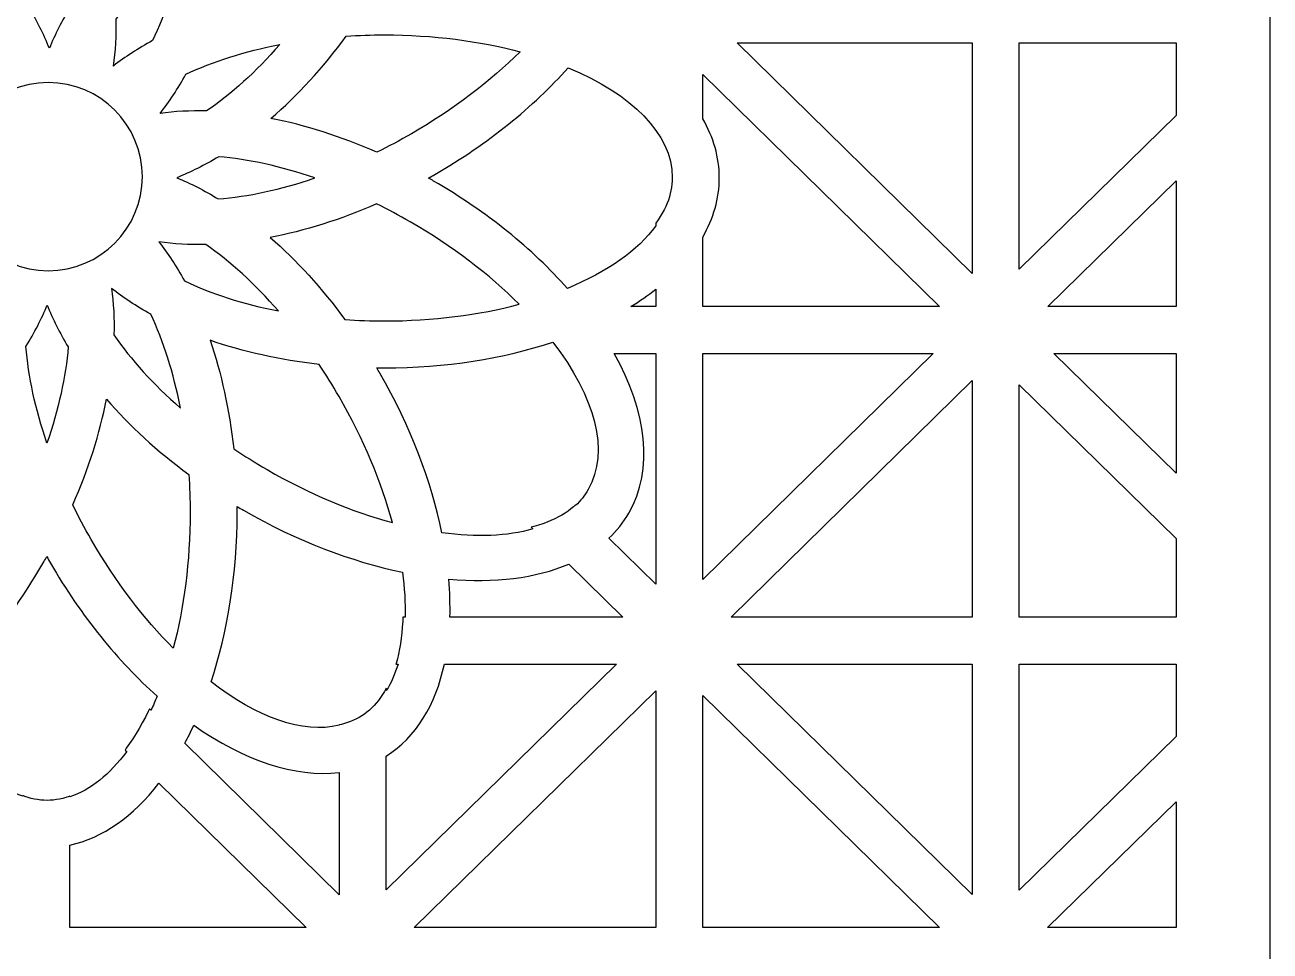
# Model space of a CAD drawing. Header units: centimetres. Extents: x -8.9 to 5.7, y -11.4 to 13.6.
# Drawn here: x 2.401 to 5.679, y -7.062 to -4.622 of the extents above; entities that cross this region are included whole.
import ezdxf

# ---------------------------------------------------------------- set-up
doc = ezdxf.new("R2010")
doc.units = ezdxf.units.CM
doc.header["$MEASUREMENT"] = 0
doc.layers.add('layer 1', color=7, linetype='Continuous')

msp = doc.modelspace()

# ---------------------------------------------------------------- linework, layer by layer
at = {"layer": 'layer 1', "color": 242}
for points, knots in [([(5.67892, 13.6334), (5.67892, 13.6334), (5.67892, 13.37125), (5.67892, 13.37125), (5.67892, 13.37125), (5.67892, 13.37125), (5.67892, 13.19951), (5.67892, 13.19951), (5.67892, 13.19951), (5.67892, 13.19951), (5.67892, 11.94322), (5.67892, 11.94322), (5.67892, 11.94322), (5.67892, 11.94322), (5.67892, 11.77148), (5.67892, 11.77148), (5.67892, 11.77148), (5.67892, 11.77148), (5.67892, 11.73584), (5.67892, 11.73584), (5.67892, 11.73584), (5.67892, 11.73584), (5.67892, 11.5641), (5.67892, 11.5641), (5.67892, 11.5641), (5.67892, 11.5641), (5.67892, 10.30781), (5.67892, 10.30781), (5.67892, 10.30781), (5.67892, 10.30781), (5.67892, 10.13607), (5.67892, 10.13607), (5.67892, 10.13607), (5.67892, 10.13607), (5.67892, 10.10043), (5.67892, 10.10043), (5.67892, 10.10043), (5.67892, 10.10043), (5.67892, 9.92869), (5.67892, 9.92869), (5.67892, 9.92869), (5.67892, 9.92869), (5.67892, 8.6724), (5.67892, 8.6724), (5.67892, 8.6724), (5.67892, 8.6724), (5.67892, 8.50066), (5.67892, 8.50066), (5.67892, 8.50066), (5.67892, 8.50066), (5.67892, 8.46502), (5.67892, 8.46502), (5.67892, 8.46502), (5.67892, 8.46502), (5.67892, 8.29328), (5.67892, 8.29328), (5.67892, 8.29328), (5.67892, 8.29328), (5.67892, 7.03699), (5.67892, 7.03699), (5.67892, 7.03699), (5.67892, 7.03699), (5.67892, 6.86525), (5.67892, 6.86525), (5.67892, 6.86525), (5.67892, 6.86525), (5.67892, 6.82962), (5.67892, 6.82962), (5.67892, 6.82962), (5.67892, 6.82962), (5.67892, 6.65787), (5.67892, 6.65787), (5.67892, 6.65787), (5.67892, 6.65787), (5.67892, 5.40159), (5.67892, 5.40159), (5.67892, 5.40159), (5.67892, 5.40159), (5.67892, 5.22984), (5.67892, 5.22984), (5.67892, 5.22984), (5.67892, 5.22984), (5.67892, 5.19421), (5.67892, 5.19421), (5.67892, 5.19421), (5.67892, 5.19421), (5.67892, 5.02246), (5.67892, 5.02246), (5.67892, 5.02246), (5.67892, 5.02246), (5.67892, 3.76618), (5.67892, 3.76618), (5.67892, 3.76618), (5.67892, 3.76618), (5.67892, 3.59443), (5.67892, 3.59443), (5.67892, 3.59443), (5.67892, 3.59443), (5.67892, 3.5588), (5.67892, 3.5588), (5.67892, 3.5588), (5.67892, 3.5588), (5.67892, 3.38706), (5.67892, 3.38706), (5.67892, 3.38706), (5.67892, 3.38706), (5.67892, 2.13077), (5.67892, 2.13077), (5.67892, 2.13077), (5.67892, 2.13077), (5.67892, 1.95902), (5.67892, 1.95902), (5.67892, 1.95902), (5.67892, 1.95902), (5.67892, 1.92339), (5.67892, 1.92339), (5.67892, 1.92339), (5.67892, 1.92339), (5.67892, 1.75165), (5.67892, 1.75165), (5.67892, 1.75165), (5.67892, 1.75165), (5.67892, 0.49536), (5.67892, 0.49536), (5.67892, 0.49536), (5.67892, 0.49536), (5.67892, 0.32362), (5.67892, 0.32362), (5.67892, 0.32362), (5.67892, 0.32362), (5.67892, 0.28798), (5.67892, 0.28798), (5.67892, 0.28798), (5.67892, 0.28798), (5.67892, 0.11624), (5.67892, 0.11624), (5.67892, 0.11624), (5.67892, 0.11624), (5.67892, -1.14005), (5.67892, -1.14005), (5.67892, -1.14005), (5.67892, -1.14005), (5.67892, -1.31179), (5.67892, -1.31179), (5.67892, -1.31179), (5.67892, -1.31179), (5.67892, -1.34743), (5.67892, -1.34743), (5.67892, -1.34743), (5.67892, -1.34743), (5.67892, -1.51917), (5.67892, -1.51917), (5.67892, -1.51917), (5.67892, -1.51917), (5.67892, -2.77546), (5.67892, -2.77546), (5.67892, -2.77546), (5.67892, -2.77546), (5.67892, -2.9472), (5.67892, -2.9472), (5.67892, -2.9472), (5.67892, -2.9472), (5.67892, -2.98284), (5.67892, -2.98284), (5.67892, -2.98284), (5.67892, -2.98284), (5.67892, -3.15458), (5.67892, -3.15458), (5.67892, -3.15458), (5.67892, -3.15458), (5.67892, -4.41087), (5.67892, -4.41087), (5.67892, -4.41087), (5.67892, -4.41087), (5.67892, -4.58261), (5.67892, -4.58261), (5.67892, -4.58261), (5.67892, -4.58261), (5.67892, -4.61824), (5.67892, -4.61824), (5.67892, -4.61824), (5.67892, -4.61824), (5.67892, -4.78999), (5.67892, -4.78999), (5.67892, -4.78999), (5.67892, -4.78999), (5.67892, -6.04627), (5.67892, -6.04627), (5.67892, -6.04627), (5.67892, -6.04627), (5.67892, -6.21802), (5.67892, -6.21802), (5.67892, -6.21802), (5.67892, -6.21802), (5.67892, -6.25365), (5.67892, -6.25365), (5.67892, -6.25365), (5.67892, -6.25365), (5.67892, -6.4254), (5.67892, -6.4254), (5.67892, -6.4254), (5.67892, -6.4254), (5.67892, -7.68168), (5.67892, -7.68168), (5.67892, -7.68168), (5.67892, -7.68168), (5.67892, -7.85343), (5.67892, -7.85343), (5.67892, -7.85343), (5.67892, -7.85343), (5.67892, -7.88906), (5.67892, -7.88906), (5.67892, -7.88906), (5.67892, -7.88906), (5.67892, -8.06081), (5.67892, -8.06081), (5.67892, -8.06081), (5.67892, -8.06081), (5.67892, -9.31709), (5.67892, -9.31709), (5.67892, -9.31709), (5.67892, -9.31709), (5.67892, -9.48884), (5.67892, -9.48884), (5.67892, -9.48884), (5.67892, -9.48884), (5.67892, -9.52447), (5.67892, -9.52447), (5.67892, -9.52447), (5.67892, -9.52447), (5.67892, -9.69621), (5.67892, -9.69621), (5.67892, -9.69621), (5.67892, -9.69621), (5.67892, -10.9525), (5.67892, -10.9525), (5.67892, -10.9525), (5.67892, -10.9525), (5.67892, -11.12424), (5.67892, -11.12424), (5.67892, -11.12424), (5.67892, -11.12424), (5.67892, -11.37676), (5.67892, -11.37676), (5.67892, -11.37676), (5.67892, -11.37676), (4.44413, -11.37676), (4.44413, -11.37676), (4.44413, -11.37676), (4.44413, -11.37676), (4.26903, -11.37676), (4.26903, -11.37676), (4.26903, -11.37676), (4.26903, -11.37676), (3.96556, -11.37676), (3.96556, -11.37676), (3.96556, -11.37676), (3.96556, -11.37676), (3.79046, -11.37676), (3.79046, -11.37676), (3.79046, -11.37676), (3.79046, -11.37676), (2.77678, -11.37676), (2.77678, -11.37676), (2.77678, -11.37676), (2.77678, -11.37676), (2.60169, -11.37676), (2.60169, -11.37676), (2.60169, -11.37676), (2.60169, -11.37676), (2.29822, -11.37676), (2.29822, -11.37676), (2.29822, -11.37676), (2.29822, -11.37676), (2.12312, -11.37676), (2.12312, -11.37676), (2.12312, -11.37676), (2.12312, -11.37676), (1.10944, -11.37676), (1.10944, -11.37676), (1.10944, -11.37676), (1.10944, -11.37676), (0.93434, -11.37676), (0.93434, -11.37676), (0.93434, -11.37676), (0.93434, -11.37676), (0.63087, -11.37676), (0.63087, -11.37676), (0.63087, -11.37676), (0.63087, -11.37676), (0.45577, -11.37676), (0.45577, -11.37676), (0.45577, -11.37676), (0.45577, -11.37676), (-0.80061, -11.37676), (-0.80061, -11.37676), (-0.80061, -11.37676), (-0.80061, -11.37676), (-0.80061, -11.14541), (-0.80061, -11.14541), (-0.80061, -11.14541), (-0.80061, -11.14541), (-0.80061, -10.97367), (-0.80061, -10.97367), (-0.80061, -10.97367), (-0.80061, -10.97367), (-0.80061, -9.67505), (-0.80061, -9.67505), (-0.80061, -9.67505), (-0.80061, -9.67505), (-0.80061, -9.33826), (-0.80061, -9.33826), (-0.80061, -9.33826), (-0.80061, -9.33826), (-0.80061, -8.03964), (-0.80061, -8.03964), (-0.80061, -8.03964), (-0.80061, -8.03964), (-0.80061, -7.70285), (-0.80061, -7.70285), (-0.80061, -7.70285), (-0.80061, -7.70285), (-0.80061, -6.40423), (-0.80061, -6.40423), (-0.80061, -6.40423), (-0.80061, -6.40423), (-0.80061, -6.06744), (-0.80061, -6.06744), (-0.80061, -6.06744), (-0.80061, -6.06744), (-0.80061, -4.76882), (-0.80061, -4.76882), (-0.80061, -4.76882), (-0.80061, -4.76882), (-0.80061, -4.43203), (-0.80061, -4.43203), (-0.80061, -4.43203), (-0.80061, -4.43203), (-0.80061, -3.13341), (-0.80061, -3.13341), (-0.80061, -3.13341), (-0.80061, -3.13341), (-0.80061, -2.79663), (-0.80061, -2.79663), (-0.80061, -2.79663), (-0.80061, -2.79663), (-0.80061, -1.498), (-0.80061, -1.498), (-0.80061, -1.498), (-0.80061, -1.498), (-0.80061, -1.16122), (-0.80061, -1.16122), (-0.80061, -1.16122), (-0.80061, -1.16122), (-0.80061, 0.13741), (-0.80061, 0.13741), (-0.80061, 0.13741), (-0.80061, 0.13741), (-0.80061, 0.47419), (-0.80061, 0.47419), (-0.80061, 0.47419), (-0.80061, 0.47419), (-0.80061, 1.77282), (-0.80061, 1.77282), (-0.80061, 1.77282), (-0.80061, 1.77282), (-0.80061, 2.1096), (-0.80061, 2.1096), (-0.80061, 2.1096), (-0.80061, 2.1096), (-0.80061, 3.40822), (-0.80061, 3.40822), (-0.80061, 3.40822), (-0.80061, 3.40822), (-0.80061, 3.74501), (-0.80061, 3.74501), (-0.80061, 3.74501), (-0.80061, 3.74501), (-0.80061, 5.04363), (-0.80061, 5.04363), (-0.80061, 5.04363), (-0.80061, 5.04363), (-0.80061, 5.38042), (-0.80061, 5.38042), (-0.80061, 5.38042), (-0.80061, 5.38042), (-0.80061, 6.67904), (-0.80061, 6.67904), (-0.80061, 6.67904), (-0.80061, 6.67904), (-0.80061, 7.01583), (-0.80061, 7.01583), (-0.80061, 7.01583), (-0.80061, 7.01583), (-0.80061, 8.31445), (-0.80061, 8.31445), (-0.80061, 8.31445), (-0.80061, 8.31445), (-0.80061, 8.65124), (-0.80061, 8.65124), (-0.80061, 8.65124), (-0.80061, 8.65124), (-0.80061, 9.94986), (-0.80061, 9.94986), (-0.80061, 9.94986), (-0.80061, 9.94986), (-0.80061, 10.28664), (-0.80061, 10.28664), (-0.80061, 10.28664), (-0.80061, 10.28664), (-0.80061, 11.58527), (-0.80061, 11.58527), (-0.80061, 11.58527), (-0.80061, 11.58527), (-0.80061, 11.92205), (-0.80061, 11.92205), (-0.80061, 11.92205), (-0.80061, 11.92205), (-0.80061, 13.22068), (-0.80061, 13.22068), (-0.80061, 13.22068), (-0.80061, 13.22068), (-0.80061, 13.39242), (-0.80061, 13.39242), (-0.80061, 13.39242), (-0.80061, 13.39242), (-0.80061, 13.6334), (-0.80061, 13.6334), (-0.80061, 13.6334), (-0.80061, 13.6334), (0.44595, 13.6334), (0.44595, 13.6334), (0.44595, 13.6334), (0.44595, 13.6334), (0.62105, 13.6334), (0.62105, 13.6334), (0.62105, 13.6334), (0.62105, 13.6334), (0.94416, 13.6334), (0.94416, 13.6334), (0.94416, 13.6334), (0.94416, 13.6334), (1.11926, 13.6334), (1.11926, 13.6334), (1.11926, 13.6334), (1.11926, 13.6334), (2.1133, 13.6334), (2.1133, 13.6334), (2.1133, 13.6334), (2.1133, 13.6334), (2.2884, 13.6334), (2.2884, 13.6334), (2.2884, 13.6334), (2.2884, 13.6334), (2.6115, 13.6334), (2.6115, 13.6334), (2.6115, 13.6334), (2.6115, 13.6334), (2.7866, 13.6334), (2.7866, 13.6334), (2.7866, 13.6334), (2.7866, 13.6334), (3.78064, 13.6334), (3.78064, 13.6334), (3.78064, 13.6334), (3.78064, 13.6334), (3.95574, 13.6334), (3.95574, 13.6334), (3.95574, 13.6334), (3.95574, 13.6334), (4.27885, 13.6334), (4.27885, 13.6334), (4.27885, 13.6334), (4.27885, 13.6334), (4.45395, 13.6334), (4.45395, 13.6334), (4.45395, 13.6334), (4.45395, 13.6334), (5.67892, 13.6334), (5.67892, 13.6334)], [0, 0, 0, 0, 0.0082645, 0.0082645, 0.0082645, 0.0082645, 0.0165289, 0.0165289, 0.0165289, 0.0165289, 0.0247934, 0.0247934, 0.0247934, 0.0247934, 0.0330579, 0.0330579, 0.0330579, 0.0330579, 0.0413223, 0.0413223, 0.0413223, 0.0413223, 0.0495868, 0.0495868, 0.0495868, 0.0495868, 0.0578512, 0.0578512, 0.0578512, 0.0578512, 0.0661157, 0.0661157, 0.0661157, 0.0661157, 0.0743802, 0.0743802, 0.0743802, 0.0743802, 0.0826446, 0.0826446, 0.0826446, 0.0826446, 0.0909091, 0.0909091, 0.0909091, 0.0909091, 0.0991736, 0.0991736, 0.0991736, 0.0991736, 0.107438, 0.107438, 0.107438, 0.107438, 0.1157025, 0.1157025, 0.1157025, 0.1157025, 0.1239669, 0.1239669, 0.1239669, 0.1239669, 0.1322314, 0.1322314, 0.1322314, 0.1322314, 0.1404959, 0.1404959, 0.1404959, 0.1404959, 0.1487603, 0.1487603, 0.1487603, 0.1487603, 0.1570248, 0.1570248, 0.1570248, 0.1570248, 0.1652893, 0.1652893, 0.1652893, 0.1652893, 0.1735537, 0.1735537, 0.1735537, 0.1735537, 0.1818182, 0.1818182, 0.1818182, 0.1818182, 0.1900826, 0.1900826, 0.1900826, 0.1900826, 0.1983471, 0.1983471, 0.1983471, 0.1983471, 0.2066116, 0.2066116, 0.2066116, 0.2066116, 0.214876, 0.214876, 0.214876, 0.214876, 0.2231405, 0.2231405, 0.2231405, 0.2231405, 0.231405, 0.231405, 0.231405, 0.231405, 0.2396694, 0.2396694, 0.2396694, 0.2396694, 0.2479339, 0.2479339, 0.2479339, 0.2479339, 0.2561983, 0.2561983, 0.2561983, 0.2561983, 0.2644628, 0.2644628, 0.2644628, 0.2644628, 0.2727273, 0.2727273, 0.2727273, 0.2727273, 0.2809917, 0.2809917, 0.2809917, 0.2809917, 0.2892562, 0.2892562, 0.2892562, 0.2892562, 0.2975207, 0.2975207, 0.2975207, 0.2975207, 0.3057851, 0.3057851, 0.3057851, 0.3057851, 0.3140496, 0.3140496, 0.3140496, 0.3140496, 0.322314, 0.322314, 0.322314, 0.322314, 0.3305785, 0.3305785, 0.3305785, 0.3305785, 0.338843, 0.338843, 0.338843, 0.338843, 0.3471074, 0.3471074, 0.3471074, 0.3471074, 0.3553719, 0.3553719, 0.3553719, 0.3553719, 0.3636364, 0.3636364, 0.3636364, 0.3636364, 0.3719008, 0.3719008, 0.3719008, 0.3719008, 0.3801653, 0.3801653, 0.3801653, 0.3801653, 0.3884298, 0.3884298, 0.3884298, 0.3884298, 0.3966942, 0.3966942, 0.3966942, 0.3966942, 0.4049587, 0.4049587, 0.4049587, 0.4049587, 0.4132231, 0.4132231, 0.4132231, 0.4132231, 0.4214876, 0.4214876, 0.4214876, 0.4214876, 0.4297521, 0.4297521, 0.4297521, 0.4297521, 0.4380165, 0.4380165, 0.4380165, 0.4380165, 0.446281, 0.446281, 0.446281, 0.446281, 0.4545455, 0.4545455, 0.4545455, 0.4545455, 0.4628099, 0.4628099, 0.4628099, 0.4628099, 0.4710744, 0.4710744, 0.4710744, 0.4710744, 0.4793388, 0.4793388, 0.4793388, 0.4793388, 0.4876033, 0.4876033, 0.4876033, 0.4876033, 0.4958678, 0.4958678, 0.4958678, 0.4958678, 0.5041322, 0.5041322, 0.5041322, 0.5041322, 0.5123967, 0.5123967, 0.5123967, 0.5123967, 0.5206612, 0.5206612, 0.5206612, 0.5206612, 0.5289256, 0.5289256, 0.5289256, 0.5289256, 0.5371901, 0.5371901, 0.5371901, 0.5371901, 0.5454545, 0.5454545, 0.5454545, 0.5454545, 0.553719, 0.553719, 0.553719, 0.553719, 0.5619835, 0.5619835, 0.5619835, 0.5619835, 0.5702479, 0.5702479, 0.5702479, 0.5702479, 0.5785124, 0.5785124, 0.5785124, 0.5785124, 0.5867769, 0.5867769, 0.5867769, 0.5867769, 0.5950413, 0.5950413, 0.5950413, 0.5950413, 0.6033058, 0.6033058, 0.6033058, 0.6033058, 0.6115702, 0.6115702, 0.6115702, 0.6115702, 0.6198347, 0.6198347, 0.6198347, 0.6198347, 0.6280992, 0.6280992, 0.6280992, 0.6280992, 0.6363636, 0.6363636, 0.6363636, 0.6363636, 0.6446281, 0.6446281, 0.6446281, 0.6446281, 0.6528926, 0.6528926, 0.6528926, 0.6528926, 0.661157, 0.661157, 0.661157, 0.661157, 0.6694215, 0.6694215, 0.6694215, 0.6694215, 0.677686, 0.677686, 0.677686, 0.677686, 0.6859504, 0.6859504, 0.6859504, 0.6859504, 0.6942149, 0.6942149, 0.6942149, 0.6942149, 0.7024793, 0.7024793, 0.7024793, 0.7024793, 0.7107438, 0.7107438, 0.7107438, 0.7107438, 0.7190083, 0.7190083, 0.7190083, 0.7190083, 0.7272727, 0.7272727, 0.7272727, 0.7272727, 0.7355372, 0.7355372, 0.7355372, 0.7355372, 0.7438017, 0.7438017, 0.7438017, 0.7438017, 0.7520661, 0.7520661, 0.7520661, 0.7520661, 0.7603306, 0.7603306, 0.7603306, 0.7603306, 0.768595, 0.768595, 0.768595, 0.768595, 0.7768595, 0.7768595, 0.7768595, 0.7768595, 0.785124, 0.785124, 0.785124, 0.785124, 0.7933884, 0.7933884, 0.7933884, 0.7933884, 0.8016529, 0.8016529, 0.8016529, 0.8016529, 0.8099174, 0.8099174, 0.8099174, 0.8099174, 0.8181818, 0.8181818, 0.8181818, 0.8181818, 0.8264463, 0.8264463, 0.8264463, 0.8264463, 0.8347107, 0.8347107, 0.8347107, 0.8347107, 0.8429752, 0.8429752, 0.8429752, 0.8429752, 0.8512397, 0.8512397, 0.8512397, 0.8512397, 0.8595041, 0.8595041, 0.8595041, 0.8595041, 0.8677686, 0.8677686, 0.8677686, 0.8677686, 0.8760331, 0.8760331, 0.8760331, 0.8760331, 0.8842975, 0.8842975, 0.8842975, 0.8842975, 0.892562, 0.892562, 0.892562, 0.892562, 0.9008264, 0.9008264, 0.9008264, 0.9008264, 0.9090909, 0.9090909, 0.9090909, 0.9090909, 0.9173554, 0.9173554, 0.9173554, 0.9173554, 0.9256198, 0.9256198, 0.9256198, 0.9256198, 0.9338843, 0.9338843, 0.9338843, 0.9338843, 0.9421488, 0.9421488, 0.9421488, 0.9421488, 0.9504132, 0.9504132, 0.9504132, 0.9504132, 0.9586777, 0.9586777, 0.9586777, 0.9586777, 0.9669421, 0.9669421, 0.9669421, 0.9669421, 0.9752066, 0.9752066, 0.9752066, 0.9752066, 0.9834711, 0.9834711, 0.9834711, 0.9834711, 1, 1, 1, 1]), ([(2.40985, -4.57342), (2.43217, -4.61041), (2.45073, -4.6474), (2.46518, -4.68393), (2.46518, -4.68393), (2.47989, -4.64776), (2.49858, -4.61116), (2.52097, -4.57459), (2.52097, -4.57459), (2.51495, -4.49636), (2.49648, -4.41007), (2.46581, -4.32042), (2.46581, -4.32042), (2.43504, -4.40955), (2.4163, -4.49542), (2.40985, -4.57342)], [0, 0, 0, 0, 0.2, 0.2, 0.2, 0.2, 0.4, 0.4, 0.4, 0.4, 0.6, 0.6, 0.6, 0.6, 1, 1, 1, 1]), ([(2.64117, -4.60729), (2.64201, -4.65046), (2.63959, -4.69176), (2.63384, -4.7306), (2.63384, -4.7306), (2.66467, -4.70663), (2.69916, -4.68429), (2.73684, -4.66382), (2.73684, -4.66382), (2.77073, -4.59307), (2.79788, -4.50912), (2.81613, -4.41616), (2.81613, -4.41616), (2.74492, -4.47797), (2.68575, -4.54296), (2.64117, -4.60729)], [0, 0, 0, 0, 0.2, 0.2, 0.2, 0.2, 0.4, 0.4, 0.4, 0.4, 0.6, 0.6, 0.6, 0.6, 1, 1, 1, 1]), ([(3.04857, -4.86856), (3.13838, -4.88631), (3.23247, -4.91602), (3.327, -4.95763), (3.327, -4.95763), (3.35744, -4.94271), (3.38793, -4.92647), (3.41832, -4.90892), (3.41832, -4.90892), (3.5296, -4.84467), (3.62645, -4.77039), (3.70429, -4.69309), (3.70429, -4.69309), (3.59777, -4.66473), (3.47605, -4.64864), (3.34678, -4.64864), (3.34678, -4.64864), (3.3129, -4.64864), (3.27955, -4.64977), (3.24684, -4.65191), (3.24684, -4.65191), (3.18524, -4.7355), (3.11802, -4.80837), (3.04857, -4.86856)], [0, 0, 0, 0, 0.1428571, 0.1428571, 0.1428571, 0.1428571, 0.2857143, 0.2857143, 0.2857143, 0.2857143, 0.4285714, 0.4285714, 0.4285714, 0.4285714, 0.5714286, 0.5714286, 0.5714286, 0.5714286, 0.7142857, 0.7142857, 0.7142857, 0.7142857, 1, 1, 1, 1]), ([(2.75649, -4.85544), (2.7952, -4.85009), (2.83627, -4.84795), (2.87918, -4.84906), (2.87918, -4.84906), (2.9439, -4.80475), (3.00936, -4.74561), (3.07166, -4.67423), (3.07166, -4.67423), (2.97907, -4.69215), (2.89533, -4.71886), (2.82456, -4.75228), (2.82456, -4.75228), (2.80369, -4.79012), (2.78091, -4.82466), (2.75649, -4.85544)], [0, 0, 0, 0, 0.2, 0.2, 0.2, 0.2, 0.4, 0.4, 0.4, 0.4, 0.6, 0.6, 0.6, 0.6, 1, 1, 1, 1]), ([(4.89482, -5.27719), (4.89482, -5.27719), (4.89482, -4.66997), (4.89482, -4.66997), (4.89482, -4.66997), (4.89482, -4.66997), (4.27575, -4.66997), (4.27575, -4.66997), (4.27575, -4.66997), (4.27575, -4.66997), (4.89482, -5.27719), (4.89482, -5.27719)], [0, 0, 0, 0, 0.25, 0.25, 0.25, 0.25, 0.5, 0.5, 0.5, 0.5, 1, 1, 1, 1]), ([(5.01863, -4.66997), (5.01863, -4.66997), (5.01863, -5.26589), (5.01863, -5.26589), (5.01863, -5.26589), (5.01863, -5.26589), (5.4313, -4.86113), (5.4313, -4.86113), (5.4313, -4.86113), (5.4313, -4.86113), (5.4313, -4.66997), (5.4313, -4.66997), (5.4313, -4.66997), (5.4313, -4.66997), (5.01863, -4.66997), (5.01863, -4.66997)], [0, 0, 0, 0, 0.2, 0.2, 0.2, 0.2, 0.4, 0.4, 0.4, 0.4, 0.6, 0.6, 0.6, 0.6, 1, 1, 1, 1]), ([(3.46314, -5.02587), (3.46772, -5.02845), (3.4723, -5.03103), (3.47687, -5.03367), (3.47687, -5.03367), (3.61781, -5.11504), (3.73729, -5.21293), (3.82882, -5.31616), (3.82882, -5.31616), (3.93383, -5.27315), (4.01514, -5.21638), (4.06158, -5.15141), (4.06158, -5.15141), (4.06158, -5.15141), (4.06158, -5.14439), (4.06158, -5.14439), (4.06158, -5.14439), (4.06158, -5.14439), (4.06772, -5.13572), (4.06772, -5.13572), (4.06772, -5.13572), (4.06772, -5.13572), (4.07352, -5.12681), (4.07352, -5.12681), (4.07352, -5.12681), (4.07352, -5.12681), (4.07879, -5.11798), (4.07879, -5.11798), (4.07879, -5.11798), (4.07879, -5.11798), (4.08353, -5.10923), (4.08353, -5.10923), (4.08353, -5.10923), (4.08353, -5.10923), (4.08776, -5.10057), (4.08776, -5.10057), (4.08776, -5.10057), (4.08776, -5.10057), (4.09148, -5.092), (4.09148, -5.092), (4.09148, -5.092), (4.09148, -5.092), (4.09473, -5.08353), (4.09473, -5.08353), (4.09473, -5.08353), (4.09473, -5.08353), (4.09751, -5.07512), (4.09751, -5.07512), (4.09751, -5.07512), (4.09751, -5.07512), (4.09983, -5.06679), (4.09983, -5.06679), (4.09983, -5.06679), (4.09983, -5.06679), (4.10172, -5.0585), (4.10172, -5.0585), (4.10172, -5.0585), (4.10172, -5.0585), (4.10318, -5.05025), (4.10318, -5.05025), (4.10318, -5.05025), (4.10318, -5.05025), (4.10422, -5.04199), (4.10422, -5.04199), (4.10422, -5.04199), (4.10422, -5.04199), (4.10485, -5.0337), (4.10485, -5.0337), (4.10485, -5.0337), (4.10485, -5.0337), (4.10506, -5.02535), (4.10506, -5.02535), (4.10506, -5.02535), (4.10506, -5.02535), (4.10505, -5.02502), (4.10505, -5.02502), (4.10505, -5.02502), (4.10505, -5.02502), (4.10509, -5.02454), (4.10509, -5.02454), (4.10509, -5.02454), (4.10459, -4.90823), (3.99793, -4.80428), (3.83069, -4.73534), (3.83069, -4.73534), (3.73936, -4.83794), (3.62039, -4.93522), (3.48023, -5.01615), (3.48023, -5.01615), (3.47454, -5.01943), (3.46884, -5.02267), (3.46314, -5.02587)], [0, 0, 0, 0, 0.0416667, 0.0416667, 0.0416667, 0.0416667, 0.0833333, 0.0833333, 0.0833333, 0.0833333, 0.125, 0.125, 0.125, 0.125, 0.1666667, 0.1666667, 0.1666667, 0.1666667, 0.2083333, 0.2083333, 0.2083333, 0.2083333, 0.25, 0.25, 0.25, 0.25, 0.2916667, 0.2916667, 0.2916667, 0.2916667, 0.3333333, 0.3333333, 0.3333333, 0.3333333, 0.375, 0.375, 0.375, 0.375, 0.4166667, 0.4166667, 0.4166667, 0.4166667, 0.4583333, 0.4583333, 0.4583333, 0.4583333, 0.5, 0.5, 0.5, 0.5, 0.5416667, 0.5416667, 0.5416667, 0.5416667, 0.5833333, 0.5833333, 0.5833333, 0.5833333, 0.625, 0.625, 0.625, 0.625, 0.6666667, 0.6666667, 0.6666667, 0.6666667, 0.7083333, 0.7083333, 0.7083333, 0.7083333, 0.75, 0.75, 0.75, 0.75, 0.7916667, 0.7916667, 0.7916667, 0.7916667, 0.8333333, 0.8333333, 0.8333333, 0.8333333, 0.875, 0.875, 0.875, 0.875, 0.9166667, 0.9166667, 0.9166667, 0.9166667, 1, 1, 1, 1]), ([(4.22892, -5.02536), (4.22892, -5.0797), (4.21363, -5.13201), (4.18539, -5.181), (4.18539, -5.181), (4.18539, -5.181), (4.18539, -5.36405), (4.18539, -5.36405), (4.18539, -5.36405), (4.18539, -5.36405), (4.80828, -5.36405), (4.80828, -5.36405), (4.80828, -5.36405), (4.80828, -5.36405), (4.18539, -4.75309), (4.18539, -4.75309), (4.18539, -4.75309), (4.18539, -4.75309), (4.18539, -4.86971), (4.18539, -4.86971), (4.18539, -4.86971), (4.21363, -4.9187), (4.22892, -4.97102), (4.22892, -5.02536)], [0, 0, 0, 0, 0.1428571, 0.1428571, 0.1428571, 0.1428571, 0.2857143, 0.2857143, 0.2857143, 0.2857143, 0.4285714, 0.4285714, 0.4285714, 0.4285714, 0.5714286, 0.5714286, 0.5714286, 0.5714286, 0.7142857, 0.7142857, 0.7142857, 0.7142857, 1, 1, 1, 1]), ([(2.71009, -5.022), (2.71009, -5.15882), (2.59913, -5.26978), (2.46232, -5.26978), (2.46232, -5.26978), (2.3255, -5.26978), (2.21454, -5.15882), (2.21454, -5.022), (2.21454, -5.022), (2.21454, -4.88519), (2.3255, -4.77423), (2.46232, -4.77423), (2.46232, -4.77423), (2.59913, -4.77423), (2.71009, -4.88519), (2.71009, -5.022)], [0, 0, 0, 0, 0.2, 0.2, 0.2, 0.2, 0.4, 0.4, 0.4, 0.4, 0.6, 0.6, 0.6, 0.6, 1, 1, 1, 1]), ([(2.91091, -4.9695), (2.98891, -4.97596), (3.07478, -4.99472), (3.1639, -5.02549), (3.1639, -5.02549), (3.07426, -5.05615), (2.98798, -5.07463), (2.90977, -5.08064), (2.90977, -5.08064), (2.87317, -5.05823), (2.83654, -5.03955), (2.80034, -5.02483), (2.80034, -5.02483), (2.83689, -5.01038), (2.8739, -4.99184), (2.91091, -4.9695)], [0, 0, 0, 0, 0.2, 0.2, 0.2, 0.2, 0.4, 0.4, 0.4, 0.4, 0.6, 0.6, 0.6, 0.6, 1, 1, 1, 1]), ([(5.4313, -5.03287), (5.4313, -5.03287), (5.09365, -5.36405), (5.09365, -5.36405), (5.09365, -5.36405), (5.09365, -5.36405), (5.4313, -5.36405), (5.4313, -5.36405), (5.4313, -5.36405), (5.4313, -5.36405), (5.4313, -5.03287), (5.4313, -5.03287)], [0, 0, 0, 0, 0.25, 0.25, 0.25, 0.25, 0.5, 0.5, 0.5, 0.5, 1, 1, 1, 1]), ([(3.32682, -5.09376), (3.3562, -5.10825), (3.38564, -5.12396), (3.41497, -5.14089), (3.41497, -5.14089), (3.52692, -5.20553), (3.62428, -5.28032), (3.70235, -5.35813), (3.70235, -5.35813), (3.59629, -5.38617), (3.47528, -5.40208), (3.34678, -5.40208), (3.34678, -5.40208), (3.31169, -5.40208), (3.27716, -5.40089), (3.24334, -5.39859), (3.24334, -5.39859), (3.18229, -5.3153), (3.11566, -5.24253), (3.04675, -5.18225), (3.04675, -5.18225), (3.13701, -5.16485), (3.23167, -5.13535), (3.32682, -5.09376)], [0, 0, 0, 0, 0.1428571, 0.1428571, 0.1428571, 0.1428571, 0.2857143, 0.2857143, 0.2857143, 0.2857143, 0.4285714, 0.4285714, 0.4285714, 0.4285714, 0.5714286, 0.5714286, 0.5714286, 0.5714286, 0.7142857, 0.7142857, 0.7142857, 0.7142857, 1, 1, 1, 1]), ([(2.87705, -5.20082), (2.94138, -5.24542), (3.00636, -5.3046), (3.06817, -5.37581), (3.06817, -5.37581), (2.97522, -5.35755), (2.89126, -5.33043), (2.82052, -5.29654), (2.82052, -5.29654), (2.80002, -5.25882), (2.77763, -5.22431), (2.75364, -5.19346), (2.75364, -5.19346), (2.79251, -5.19922), (2.83384, -5.20167), (2.87705, -5.20082)], [0, 0, 0, 0, 0.2, 0.2, 0.2, 0.2, 0.4, 0.4, 0.4, 0.4, 0.6, 0.6, 0.6, 0.6, 1, 1, 1, 1]), ([(2.8101, -5.63136), (2.73871, -5.56905), (2.67956, -5.50355), (2.63523, -5.43881), (2.63523, -5.43881), (2.63634, -5.39595), (2.63423, -5.35492), (2.62889, -5.31625), (2.62889, -5.31625), (2.65968, -5.34067), (2.69426, -5.36344), (2.73211, -5.38431), (2.73211, -5.38431), (2.76551, -5.45508), (2.79219, -5.53881), (2.8101, -5.63136)], [0, 0, 0, 0, 0.2, 0.2, 0.2, 0.2, 0.4, 0.4, 0.4, 0.4, 0.6, 0.6, 0.6, 0.6, 1, 1, 1, 1]), ([(4.06158, -5.31866), (4.04133, -5.33452), (4.01947, -5.34967), (3.99616, -5.36405), (3.99616, -5.36405), (3.99616, -5.36405), (4.06158, -5.36405), (4.06158, -5.36405), (4.06158, -5.36405), (4.06158, -5.36405), (4.06158, -5.31866), (4.06158, -5.31866)], [0, 0, 0, 0, 0.25, 0.25, 0.25, 0.25, 0.5, 0.5, 0.5, 0.5, 1, 1, 1, 1]), ([(2.51479, -5.47059), (2.49246, -5.4336), (2.4739, -5.3966), (2.45945, -5.36007), (2.45945, -5.36007), (2.44474, -5.39624), (2.42605, -5.43284), (2.40366, -5.46941), (2.40366, -5.46941), (2.40968, -5.54764), (2.42815, -5.63394), (2.45883, -5.72359), (2.45883, -5.72359), (2.48959, -5.63446), (2.50834, -5.54859), (2.51479, -5.47059)], [0, 0, 0, 0, 0.2, 0.2, 0.2, 0.2, 0.4, 0.4, 0.4, 0.4, 0.6, 0.6, 0.6, 0.6, 1, 1, 1, 1]), ([(3.36815, -5.93312), (3.26228, -5.90437), (3.14953, -5.85764), (3.03825, -5.79339), (3.03825, -5.79339), (3.00786, -5.77584), (2.97858, -5.75754), (2.95043, -5.73864), (2.95043, -5.73864), (2.9392, -5.636), (2.91787, -5.53968), (2.88834, -5.45303), (2.88834, -5.45303), (2.97521, -5.48308), (3.07193, -5.50485), (3.17512, -5.5164), (3.17512, -5.5164), (3.19332, -5.54365), (3.21096, -5.57196), (3.22789, -5.60129), (3.22789, -5.60129), (3.29253, -5.71325), (3.33945, -5.8267), (3.36815, -5.93312)], [0, 0, 0, 0, 0.1428571, 0.1428571, 0.1428571, 0.1428571, 0.2857143, 0.2857143, 0.2857143, 0.2857143, 0.4285714, 0.4285714, 0.4285714, 0.4285714, 0.5714286, 0.5714286, 0.5714286, 0.5714286, 0.7142857, 0.7142857, 0.7142857, 0.7142857, 1, 1, 1, 1]), ([(3.7907, -5.45793), (3.6603, -5.50112), (3.50863, -5.52589), (3.34678, -5.52589), (3.34678, -5.52589), (3.34021, -5.52589), (3.33366, -5.52584), (3.32712, -5.52576), (3.32712, -5.52576), (3.32979, -5.53029), (3.33247, -5.53481), (3.33512, -5.53939), (3.33512, -5.53939), (3.41648, -5.68032), (3.47101, -5.82484), (3.49867, -5.96), (3.49867, -5.96), (3.58967, -5.97235), (3.67173, -5.96913), (3.73826, -5.94993), (3.73826, -5.94993), (3.73826, -5.94993), (3.73379, -5.94555), (3.73379, -5.94555), (3.73379, -5.94555), (3.73379, -5.94555), (3.74077, -5.94371), (3.74077, -5.94371), (3.74077, -5.94371), (3.74077, -5.94371), (3.75277, -5.94012), (3.75277, -5.94012), (3.75277, -5.94012), (3.75277, -5.94012), (3.76428, -5.93627), (3.76428, -5.93627), (3.76428, -5.93627), (3.76428, -5.93627), (3.77528, -5.93215), (3.77528, -5.93215), (3.77528, -5.93215), (3.77528, -5.93215), (3.78578, -5.92779), (3.78578, -5.92779), (3.78578, -5.92779), (3.78578, -5.92779), (3.79577, -5.92319), (3.79577, -5.92319), (3.79577, -5.92319), (3.79577, -5.92319), (3.80526, -5.91837), (3.80526, -5.91837), (3.80526, -5.91837), (3.80526, -5.91837), (3.81423, -5.91336), (3.81423, -5.91336), (3.81423, -5.91336), (3.81423, -5.91336), (3.82271, -5.90815), (3.82271, -5.90815), (3.82271, -5.90815), (3.82271, -5.90815), (3.8307, -5.90276), (3.8307, -5.90276), (3.8307, -5.90276), (3.8307, -5.90276), (3.83822, -5.89721), (3.83822, -5.89721), (3.83822, -5.89721), (3.83822, -5.89721), (3.84526, -5.89149), (3.84526, -5.89149), (3.84526, -5.89149), (3.84526, -5.89149), (3.84972, -5.88752), (3.84972, -5.88752), (3.84972, -5.88752), (3.84972, -5.88752), (3.85053, -5.88831), (3.85053, -5.88831), (3.85053, -5.88831), (3.86338, -5.87581), (3.87438, -5.86182), (3.88333, -5.8463), (3.88333, -5.8463), (3.94165, -5.74529), (3.90131, -5.60159), (3.7907, -5.45793)], [0, 0, 0, 0, 0.0434783, 0.0434783, 0.0434783, 0.0434783, 0.0869565, 0.0869565, 0.0869565, 0.0869565, 0.1304348, 0.1304348, 0.1304348, 0.1304348, 0.173913, 0.173913, 0.173913, 0.173913, 0.2173913, 0.2173913, 0.2173913, 0.2173913, 0.2608696, 0.2608696, 0.2608696, 0.2608696, 0.3043478, 0.3043478, 0.3043478, 0.3043478, 0.3478261, 0.3478261, 0.3478261, 0.3478261, 0.3913043, 0.3913043, 0.3913043, 0.3913043, 0.4347826, 0.4347826, 0.4347826, 0.4347826, 0.4782609, 0.4782609, 0.4782609, 0.4782609, 0.5217391, 0.5217391, 0.5217391, 0.5217391, 0.5652174, 0.5652174, 0.5652174, 0.5652174, 0.6086957, 0.6086957, 0.6086957, 0.6086957, 0.6521739, 0.6521739, 0.6521739, 0.6521739, 0.6956522, 0.6956522, 0.6956522, 0.6956522, 0.7391304, 0.7391304, 0.7391304, 0.7391304, 0.7826087, 0.7826087, 0.7826087, 0.7826087, 0.826087, 0.826087, 0.826087, 0.826087, 0.8695652, 0.8695652, 0.8695652, 0.8695652, 0.9130435, 0.9130435, 0.9130435, 0.9130435, 1, 1, 1, 1]), ([(3.95253, -5.48787), (4.03808, -5.64095), (4.05742, -5.7924), (3.99056, -5.90821), (3.99056, -5.90821), (3.97634, -5.93283), (3.95877, -5.95486), (3.93825, -5.97435), (3.93825, -5.97435), (3.93825, -5.97435), (4.06158, -6.09532), (4.06158, -6.09532), (4.06158, -6.09532), (4.06158, -6.09532), (4.06158, -5.48787), (4.06158, -5.48787), (4.06158, -5.48787), (4.06158, -5.48787), (3.95253, -5.48787), (3.95253, -5.48787)], [0, 0, 0, 0, 0.1666667, 0.1666667, 0.1666667, 0.1666667, 0.3333333, 0.3333333, 0.3333333, 0.3333333, 0.5, 0.5, 0.5, 0.5, 0.6666667, 0.6666667, 0.6666667, 0.6666667, 1, 1, 1, 1]), ([(4.18539, -5.48787), (4.18539, -5.48787), (4.18539, -6.08317), (4.18539, -6.08317), (4.18539, -6.08317), (4.18539, -6.08317), (4.79232, -5.48787), (4.79232, -5.48787), (4.79232, -5.48787), (4.79232, -5.48787), (4.18539, -5.48787), (4.18539, -5.48787)], [0, 0, 0, 0, 0.25, 0.25, 0.25, 0.25, 0.5, 0.5, 0.5, 0.5, 1, 1, 1, 1]), ([(5.4313, -5.48787), (5.4313, -5.48787), (5.10961, -5.48787), (5.10961, -5.48787), (5.10961, -5.48787), (5.10961, -5.48787), (5.4313, -5.80339), (5.4313, -5.80339), (5.4313, -5.80339), (5.4313, -5.80339), (5.4313, -5.48787), (5.4313, -5.48787)], [0, 0, 0, 0, 0.25, 0.25, 0.25, 0.25, 0.5, 0.5, 0.5, 0.5, 1, 1, 1, 1]), ([(4.89482, -6.18195), (4.89482, -6.18195), (4.89482, -5.55907), (4.89482, -5.55907), (4.89482, -5.55907), (4.89482, -5.55907), (4.25979, -6.18195), (4.25979, -6.18195), (4.25979, -6.18195), (4.25979, -6.18195), (4.89482, -6.18195), (4.89482, -6.18195)], [0, 0, 0, 0, 0.25, 0.25, 0.25, 0.25, 0.5, 0.5, 0.5, 0.5, 1, 1, 1, 1]), ([(5.4313, -5.97514), (5.4313, -5.97514), (5.01863, -5.57038), (5.01863, -5.57038), (5.01863, -5.57038), (5.01863, -5.57038), (5.01863, -6.18195), (5.01863, -6.18195), (5.01863, -6.18195), (5.01863, -6.18195), (5.4313, -6.18195), (5.4313, -6.18195), (5.4313, -6.18195), (5.4313, -6.18195), (5.4313, -5.97514), (5.4313, -5.97514)], [0, 0, 0, 0, 0.2, 0.2, 0.2, 0.2, 0.4, 0.4, 0.4, 0.4, 0.6, 0.6, 0.6, 0.6, 1, 1, 1, 1]), ([(2.83243, -5.80654), (2.74885, -5.74495), (2.67595, -5.67774), (2.61574, -5.60829), (2.61574, -5.60829), (2.598, -5.6981), (2.56832, -5.79217), (2.52672, -5.88668), (2.52672, -5.88668), (2.54164, -5.91712), (2.55785, -5.94762), (2.5754, -5.97801), (2.5754, -5.97801), (2.63964, -6.08929), (2.71393, -6.18614), (2.79124, -6.26397), (2.79124, -6.26397), (2.81959, -6.15745), (2.83568, -6.03574), (2.83568, -5.90647), (2.83568, -5.90647), (2.83568, -5.8726), (2.83457, -5.83924), (2.83243, -5.80654)], [0, 0, 0, 0, 0.1428571, 0.1428571, 0.1428571, 0.1428571, 0.2857143, 0.2857143, 0.2857143, 0.2857143, 0.4285714, 0.4285714, 0.4285714, 0.4285714, 0.5714286, 0.5714286, 0.5714286, 0.5714286, 0.7142857, 0.7142857, 0.7142857, 0.7142857, 1, 1, 1, 1]), ([(3.39476, -6.06372), (3.26024, -6.03592), (3.11651, -5.98154), (2.97634, -5.90061), (2.97634, -5.90061), (2.97066, -5.89733), (2.96503, -5.89401), (2.95941, -5.89067), (2.95941, -5.89067), (2.95947, -5.89593), (2.95949, -5.90119), (2.95949, -5.90647), (2.95949, -5.90647), (2.95949, -6.0692), (2.93445, -6.22163), (2.89082, -6.35251), (2.89082, -6.35251), (3.01167, -6.446), (3.13264, -6.48981), (3.22834, -6.4671), (3.22834, -6.4671), (3.22834, -6.4671), (3.22834, -6.46583), (3.22834, -6.46583), (3.22834, -6.46583), (3.22834, -6.46583), (3.23391, -6.46468), (3.23391, -6.46468), (3.23391, -6.46468), (3.23391, -6.46468), (3.24229, -6.46253), (3.24229, -6.46253), (3.24229, -6.46253), (3.24229, -6.46253), (3.25041, -6.46002), (3.25041, -6.46002), (3.25041, -6.46002), (3.25041, -6.46002), (3.25829, -6.45716), (3.25829, -6.45716), (3.25829, -6.45716), (3.25829, -6.45716), (3.26596, -6.45393), (3.26596, -6.45393), (3.26596, -6.45393), (3.26596, -6.45393), (3.27345, -6.45033), (3.27345, -6.45033), (3.27345, -6.45033), (3.27345, -6.45033), (3.28079, -6.44634), (3.28079, -6.44634), (3.28079, -6.44634), (3.28079, -6.44634), (3.28788, -6.442), (3.28788, -6.442), (3.28788, -6.442), (3.28788, -6.442), (3.29473, -6.43733), (3.29473, -6.43733), (3.29473, -6.43733), (3.29473, -6.43733), (3.30134, -6.43232), (3.30134, -6.43232), (3.30134, -6.43232), (3.30134, -6.43232), (3.30774, -6.42695), (3.30774, -6.42695), (3.30774, -6.42695), (3.30774, -6.42695), (3.31395, -6.4212), (3.31395, -6.4212), (3.31395, -6.4212), (3.31395, -6.4212), (3.31999, -6.41504), (3.31999, -6.41504), (3.31999, -6.41504), (3.31999, -6.41504), (3.32586, -6.40847), (3.32586, -6.40847), (3.32586, -6.40847), (3.32586, -6.40847), (3.33156, -6.40146), (3.33156, -6.40146), (3.33156, -6.40146), (3.33156, -6.40146), (3.3371, -6.39398), (3.3371, -6.39398), (3.3371, -6.39398), (3.3371, -6.39398), (3.34248, -6.38603), (3.34248, -6.38603), (3.34248, -6.38603), (3.34248, -6.38603), (3.34768, -6.3776), (3.34768, -6.3776), (3.34768, -6.3776), (3.34768, -6.3776), (3.35215, -6.36963), (3.35215, -6.36963), (3.35215, -6.36963), (3.35215, -6.36963), (3.35215, -6.3758), (3.35215, -6.3758), (3.35215, -6.3758), (3.36496, -6.35515), (3.37528, -6.33167), (3.38312, -6.30576), (3.38312, -6.30576), (3.38312, -6.30576), (3.37765, -6.30576), (3.37765, -6.30576), (3.37765, -6.30576), (3.37765, -6.30576), (3.37801, -6.30457), (3.37801, -6.30457), (3.37801, -6.30457), (3.37801, -6.30457), (3.38131, -6.29215), (3.38131, -6.29215), (3.38131, -6.29215), (3.38131, -6.29215), (3.38431, -6.27926), (3.38431, -6.27926), (3.38431, -6.27926), (3.38431, -6.27926), (3.387, -6.26592), (3.387, -6.26592), (3.387, -6.26592), (3.387, -6.26592), (3.38936, -6.25213), (3.38936, -6.25213), (3.38936, -6.25213), (3.38936, -6.25213), (3.39139, -6.23789), (3.39139, -6.23789), (3.39139, -6.23789), (3.39139, -6.23789), (3.39307, -6.22324), (3.39307, -6.22324), (3.39307, -6.22324), (3.39307, -6.22324), (3.3944, -6.20818), (3.3944, -6.20818), (3.3944, -6.20818), (3.3944, -6.20818), (3.39537, -6.19272), (3.39537, -6.19272), (3.39537, -6.19272), (3.39537, -6.19272), (3.39575, -6.18289), (3.39575, -6.18289), (3.39575, -6.18289), (3.39575, -6.18289), (3.39581, -6.18195), (3.39581, -6.18195), (3.39581, -6.18195), (3.39581, -6.18195), (3.40158, -6.18195), (3.40158, -6.18195), (3.40158, -6.18195), (3.40258, -6.14482), (3.4003, -6.10521), (3.39476, -6.06372)], [0, 0, 0, 0, 0.0238095, 0.0238095, 0.0238095, 0.0238095, 0.047619, 0.047619, 0.047619, 0.047619, 0.0714286, 0.0714286, 0.0714286, 0.0714286, 0.0952381, 0.0952381, 0.0952381, 0.0952381, 0.1190476, 0.1190476, 0.1190476, 0.1190476, 0.1428571, 0.1428571, 0.1428571, 0.1428571, 0.1666667, 0.1666667, 0.1666667, 0.1666667, 0.1904762, 0.1904762, 0.1904762, 0.1904762, 0.2142857, 0.2142857, 0.2142857, 0.2142857, 0.2380952, 0.2380952, 0.2380952, 0.2380952, 0.2619048, 0.2619048, 0.2619048, 0.2619048, 0.2857143, 0.2857143, 0.2857143, 0.2857143, 0.3095238, 0.3095238, 0.3095238, 0.3095238, 0.3333333, 0.3333333, 0.3333333, 0.3333333, 0.3571429, 0.3571429, 0.3571429, 0.3571429, 0.3809524, 0.3809524, 0.3809524, 0.3809524, 0.4047619, 0.4047619, 0.4047619, 0.4047619, 0.4285714, 0.4285714, 0.4285714, 0.4285714, 0.452381, 0.452381, 0.452381, 0.452381, 0.4761905, 0.4761905, 0.4761905, 0.4761905, 0.5, 0.5, 0.5, 0.5, 0.5238095, 0.5238095, 0.5238095, 0.5238095, 0.547619, 0.547619, 0.547619, 0.547619, 0.5714286, 0.5714286, 0.5714286, 0.5714286, 0.5952381, 0.5952381, 0.5952381, 0.5952381, 0.6190476, 0.6190476, 0.6190476, 0.6190476, 0.6428571, 0.6428571, 0.6428571, 0.6428571, 0.6666667, 0.6666667, 0.6666667, 0.6666667, 0.6904762, 0.6904762, 0.6904762, 0.6904762, 0.7142857, 0.7142857, 0.7142857, 0.7142857, 0.7380952, 0.7380952, 0.7380952, 0.7380952, 0.7619048, 0.7619048, 0.7619048, 0.7619048, 0.7857143, 0.7857143, 0.7857143, 0.7857143, 0.8095238, 0.8095238, 0.8095238, 0.8095238, 0.8333333, 0.8333333, 0.8333333, 0.8333333, 0.8571429, 0.8571429, 0.8571429, 0.8571429, 0.8809524, 0.8809524, 0.8809524, 0.8809524, 0.9047619, 0.9047619, 0.9047619, 0.9047619, 0.9285714, 0.9285714, 0.9285714, 0.9285714, 0.952381, 0.952381, 0.952381, 0.952381, 1, 1, 1, 1]), ([(2.74898, -6.39038), (2.64638, -6.29904), (2.5491, -6.18008), (2.46817, -6.03992), (2.46817, -6.03992), (2.46489, -6.03423), (2.46167, -6.02853), (2.45848, -6.02284), (2.45848, -6.02284), (2.45589, -6.02742), (2.45329, -6.03199), (2.45065, -6.03656), (2.45065, -6.03656), (2.36928, -6.17749), (2.27138, -6.29697), (2.16816, -6.38851), (2.16816, -6.38851), (2.17187, -6.39757), (2.17569, -6.40644), (2.1796, -6.41513), (2.1796, -6.41513), (2.1796, -6.41513), (2.18326, -6.41155), (2.18326, -6.41155), (2.18326, -6.41155), (2.18326, -6.41155), (2.19146, -6.42873), (2.19146, -6.42873), (2.19146, -6.42873), (2.19146, -6.42873), (2.19926, -6.44419), (2.19926, -6.44419), (2.19926, -6.44419), (2.19926, -6.44419), (2.20725, -6.45918), (2.20725, -6.45918), (2.20725, -6.45918), (2.20725, -6.45918), (2.2154, -6.47369), (2.2154, -6.47369), (2.2154, -6.47369), (2.2154, -6.47369), (2.22371, -6.4877), (2.22371, -6.4877), (2.22371, -6.4877), (2.22371, -6.4877), (2.23216, -6.50121), (2.23216, -6.50121), (2.23216, -6.50121), (2.23216, -6.50121), (2.24075, -6.5142), (2.24075, -6.5142), (2.24075, -6.5142), (2.24075, -6.5142), (2.24601, -6.52174), (2.24601, -6.52174), (2.24601, -6.52174), (2.24601, -6.52174), (2.24169, -6.52597), (2.24169, -6.52597), (2.24169, -6.52597), (2.28657, -6.58988), (2.3387, -6.63453), (2.3951, -6.65392), (2.3951, -6.65392), (2.3951, -6.65392), (2.3951, -6.65224), (2.3951, -6.65224), (2.3951, -6.65224), (2.3951, -6.65224), (2.40079, -6.65442), (2.40079, -6.65442), (2.40079, -6.65442), (2.40079, -6.65442), (2.40919, -6.65719), (2.40919, -6.65719), (2.40919, -6.65719), (2.40919, -6.65719), (2.41753, -6.65952), (2.41753, -6.65952), (2.41753, -6.65952), (2.41753, -6.65952), (2.42582, -6.66141), (2.42582, -6.66141), (2.42582, -6.66141), (2.42582, -6.66141), (2.43407, -6.66287), (2.43407, -6.66287), (2.43407, -6.66287), (2.43407, -6.66287), (2.44232, -6.66391), (2.44232, -6.66391), (2.44232, -6.66391), (2.44232, -6.66391), (2.45061, -6.66454), (2.45061, -6.66454), (2.45061, -6.66454), (2.45061, -6.66454), (2.45897, -6.66475), (2.45897, -6.66475), (2.45897, -6.66475), (2.45897, -6.66475), (2.46728, -6.66454), (2.46728, -6.66454), (2.46728, -6.66454), (2.46728, -6.66454), (2.47554, -6.66392), (2.47554, -6.66392), (2.47554, -6.66392), (2.47554, -6.66392), (2.48377, -6.66288), (2.48377, -6.66288), (2.48377, -6.66288), (2.48377, -6.66288), (2.492, -6.66143), (2.492, -6.66143), (2.492, -6.66143), (2.492, -6.66143), (2.50025, -6.65956), (2.50025, -6.65956), (2.50025, -6.65956), (2.50025, -6.65956), (2.50856, -6.65725), (2.50856, -6.65725), (2.50856, -6.65725), (2.50856, -6.65725), (2.51693, -6.65449), (2.51693, -6.65449), (2.51693, -6.65449), (2.51693, -6.65449), (2.51891, -6.65374), (2.51891, -6.65374), (2.51891, -6.65374), (2.51891, -6.65374), (2.51891, -6.65522), (2.51891, -6.65522), (2.51891, -6.65522), (2.5737, -6.63757), (2.62455, -6.59613), (2.66876, -6.53633), (2.66876, -6.53633), (2.66876, -6.53633), (2.66447, -6.53212), (2.66447, -6.53212), (2.66447, -6.53212), (2.66447, -6.53212), (2.66775, -6.52768), (2.66775, -6.52768), (2.66775, -6.52768), (2.66775, -6.52768), (2.67644, -6.51531), (2.67644, -6.51531), (2.67644, -6.51531), (2.67644, -6.51531), (2.68501, -6.5024), (2.68501, -6.5024), (2.68501, -6.5024), (2.68501, -6.5024), (2.69345, -6.48898), (2.69345, -6.48898), (2.69345, -6.48898), (2.69345, -6.48898), (2.70175, -6.47507), (2.70175, -6.47507), (2.70175, -6.47507), (2.70175, -6.47507), (2.70988, -6.46066), (2.70988, -6.46066), (2.70988, -6.46066), (2.70988, -6.46066), (2.71786, -6.44577), (2.71786, -6.44577), (2.71786, -6.44577), (2.71786, -6.44577), (2.72565, -6.4304), (2.72565, -6.4304), (2.72565, -6.4304), (2.72565, -6.4304), (2.72893, -6.4236), (2.72893, -6.4236), (2.72893, -6.4236), (2.72893, -6.4236), (2.73272, -6.42732), (2.73272, -6.42732), (2.73272, -6.42732), (2.73833, -6.41536), (2.74376, -6.40305), (2.74898, -6.39038)], [0, 0, 0, 0, 0.0208333, 0.0208333, 0.0208333, 0.0208333, 0.0416667, 0.0416667, 0.0416667, 0.0416667, 0.0625, 0.0625, 0.0625, 0.0625, 0.0833333, 0.0833333, 0.0833333, 0.0833333, 0.1041667, 0.1041667, 0.1041667, 0.1041667, 0.125, 0.125, 0.125, 0.125, 0.1458333, 0.1458333, 0.1458333, 0.1458333, 0.1666667, 0.1666667, 0.1666667, 0.1666667, 0.1875, 0.1875, 0.1875, 0.1875, 0.2083333, 0.2083333, 0.2083333, 0.2083333, 0.2291667, 0.2291667, 0.2291667, 0.2291667, 0.25, 0.25, 0.25, 0.25, 0.2708333, 0.2708333, 0.2708333, 0.2708333, 0.2916667, 0.2916667, 0.2916667, 0.2916667, 0.3125, 0.3125, 0.3125, 0.3125, 0.3333333, 0.3333333, 0.3333333, 0.3333333, 0.3541667, 0.3541667, 0.3541667, 0.3541667, 0.375, 0.375, 0.375, 0.375, 0.3958333, 0.3958333, 0.3958333, 0.3958333, 0.4166667, 0.4166667, 0.4166667, 0.4166667, 0.4375, 0.4375, 0.4375, 0.4375, 0.4583333, 0.4583333, 0.4583333, 0.4583333, 0.4791667, 0.4791667, 0.4791667, 0.4791667, 0.5, 0.5, 0.5, 0.5, 0.5208333, 0.5208333, 0.5208333, 0.5208333, 0.5416667, 0.5416667, 0.5416667, 0.5416667, 0.5625, 0.5625, 0.5625, 0.5625, 0.5833333, 0.5833333, 0.5833333, 0.5833333, 0.6041667, 0.6041667, 0.6041667, 0.6041667, 0.625, 0.625, 0.625, 0.625, 0.6458333, 0.6458333, 0.6458333, 0.6458333, 0.6666667, 0.6666667, 0.6666667, 0.6666667, 0.6875, 0.6875, 0.6875, 0.6875, 0.7083333, 0.7083333, 0.7083333, 0.7083333, 0.7291667, 0.7291667, 0.7291667, 0.7291667, 0.75, 0.75, 0.75, 0.75, 0.7708333, 0.7708333, 0.7708333, 0.7708333, 0.7916667, 0.7916667, 0.7916667, 0.7916667, 0.8125, 0.8125, 0.8125, 0.8125, 0.8333333, 0.8333333, 0.8333333, 0.8333333, 0.8541667, 0.8541667, 0.8541667, 0.8541667, 0.875, 0.875, 0.875, 0.875, 0.8958333, 0.8958333, 0.8958333, 0.8958333, 0.9166667, 0.9166667, 0.9166667, 0.9166667, 0.9375, 0.9375, 0.9375, 0.9375, 0.9583333, 0.9583333, 0.9583333, 0.9583333, 1, 1, 1, 1]), ([(3.83258, -6.04245), (3.74624, -6.07948), (3.63732, -6.0926), (3.51661, -6.08189), (3.51661, -6.08189), (3.51958, -6.11629), (3.52061, -6.14972), (3.5197, -6.18195), (3.5197, -6.18195), (3.5197, -6.18195), (3.9748, -6.18195), (3.9748, -6.18195), (3.9748, -6.18195), (3.9748, -6.18195), (3.83258, -6.04245), (3.83258, -6.04245)], [0, 0, 0, 0, 0.2, 0.2, 0.2, 0.2, 0.4, 0.4, 0.4, 0.4, 0.6, 0.6, 0.6, 0.6, 1, 1, 1, 1]), ([(3.50527, -6.30576), (3.48195, -6.41311), (3.43093, -6.4983), (3.35215, -6.54788), (3.35215, -6.54788), (3.35215, -6.54788), (3.35215, -6.90045), (3.35215, -6.90045), (3.35215, -6.90045), (3.35215, -6.90045), (3.95846, -6.30576), (3.95846, -6.30576), (3.95846, -6.30576), (3.95846, -6.30576), (3.50527, -6.30576), (3.50527, -6.30576)], [0, 0, 0, 0, 0.2, 0.2, 0.2, 0.2, 0.4, 0.4, 0.4, 0.4, 0.6, 0.6, 0.6, 0.6, 1, 1, 1, 1]), ([(4.89482, -6.9126), (4.89482, -6.9126), (4.89482, -6.30576), (4.89482, -6.30576), (4.89482, -6.30576), (4.89482, -6.30576), (4.27613, -6.30576), (4.27613, -6.30576), (4.27613, -6.30576), (4.27613, -6.30576), (4.89482, -6.9126), (4.89482, -6.9126)], [0, 0, 0, 0, 0.25, 0.25, 0.25, 0.25, 0.5, 0.5, 0.5, 0.5, 1, 1, 1, 1]), ([(5.01863, -6.30576), (5.01863, -6.30576), (5.01863, -6.9013), (5.01863, -6.9013), (5.01863, -6.9013), (5.01863, -6.9013), (5.4313, -6.49654), (5.4313, -6.49654), (5.4313, -6.49654), (5.4313, -6.49654), (5.4313, -6.30576), (5.4313, -6.30576), (5.4313, -6.30576), (5.4313, -6.30576), (5.01863, -6.30576), (5.01863, -6.30576)], [0, 0, 0, 0, 0.2, 0.2, 0.2, 0.2, 0.4, 0.4, 0.4, 0.4, 0.6, 0.6, 0.6, 0.6, 1, 1, 1, 1]), ([(4.06158, -6.99984), (4.06158, -6.99984), (4.06158, -6.37636), (4.06158, -6.37636), (4.06158, -6.37636), (4.06158, -6.37636), (3.42592, -6.99984), (3.42592, -6.99984), (3.42592, -6.99984), (3.42592, -6.99984), (4.06158, -6.99984), (4.06158, -6.99984)], [0, 0, 0, 0, 0.25, 0.25, 0.25, 0.25, 0.5, 0.5, 0.5, 0.5, 1, 1, 1, 1]), ([(4.18539, -6.3885), (4.18539, -6.3885), (4.18539, -6.99984), (4.18539, -6.99984), (4.18539, -6.99984), (4.18539, -6.99984), (4.80867, -6.99984), (4.80867, -6.99984), (4.80867, -6.99984), (4.80867, -6.99984), (4.18539, -6.3885), (4.18539, -6.3885)], [0, 0, 0, 0, 0.25, 0.25, 0.25, 0.25, 0.5, 0.5, 0.5, 0.5, 1, 1, 1, 1]), ([(3.22834, -6.5912), (3.11228, -6.60533), (2.97733, -6.55966), (2.84542, -6.46704), (2.84542, -6.46704), (2.83779, -6.48335), (2.82983, -6.49916), (2.82157, -6.51446), (2.82157, -6.51446), (2.82157, -6.51446), (3.22834, -6.91344), (3.22834, -6.91344), (3.22834, -6.91344), (3.22834, -6.91344), (3.22834, -6.5912), (3.22834, -6.5912)], [0, 0, 0, 0, 0.2, 0.2, 0.2, 0.2, 0.4, 0.4, 0.4, 0.4, 0.6, 0.6, 0.6, 0.6, 1, 1, 1, 1]), ([(2.75361, -6.61956), (2.68617, -6.70628), (2.60597, -6.76399), (2.51891, -6.78232), (2.51891, -6.78232), (2.51891, -6.78232), (2.51891, -6.99984), (2.51891, -6.99984), (2.51891, -6.99984), (2.51891, -6.99984), (3.14132, -6.99984), (3.14132, -6.99984), (3.14132, -6.99984), (3.14132, -6.99984), (2.75361, -6.61956), (2.75361, -6.61956)], [0, 0, 0, 0, 0.2, 0.2, 0.2, 0.2, 0.4, 0.4, 0.4, 0.4, 0.6, 0.6, 0.6, 0.6, 1, 1, 1, 1]), ([(5.4313, -6.66828), (5.4313, -6.66828), (5.09326, -6.99984), (5.09326, -6.99984), (5.09326, -6.99984), (5.09326, -6.99984), (5.4313, -6.99984), (5.4313, -6.99984), (5.4313, -6.99984), (5.4313, -6.99984), (5.4313, -6.66828), (5.4313, -6.66828)], [0, 0, 0, 0, 0.25, 0.25, 0.25, 0.25, 0.5, 0.5, 0.5, 0.5, 1, 1, 1, 1])]:
    msp.add_open_spline(points, degree=3, knots=knots, dxfattribs=at)

doc.saveas('drawing.dxf')
